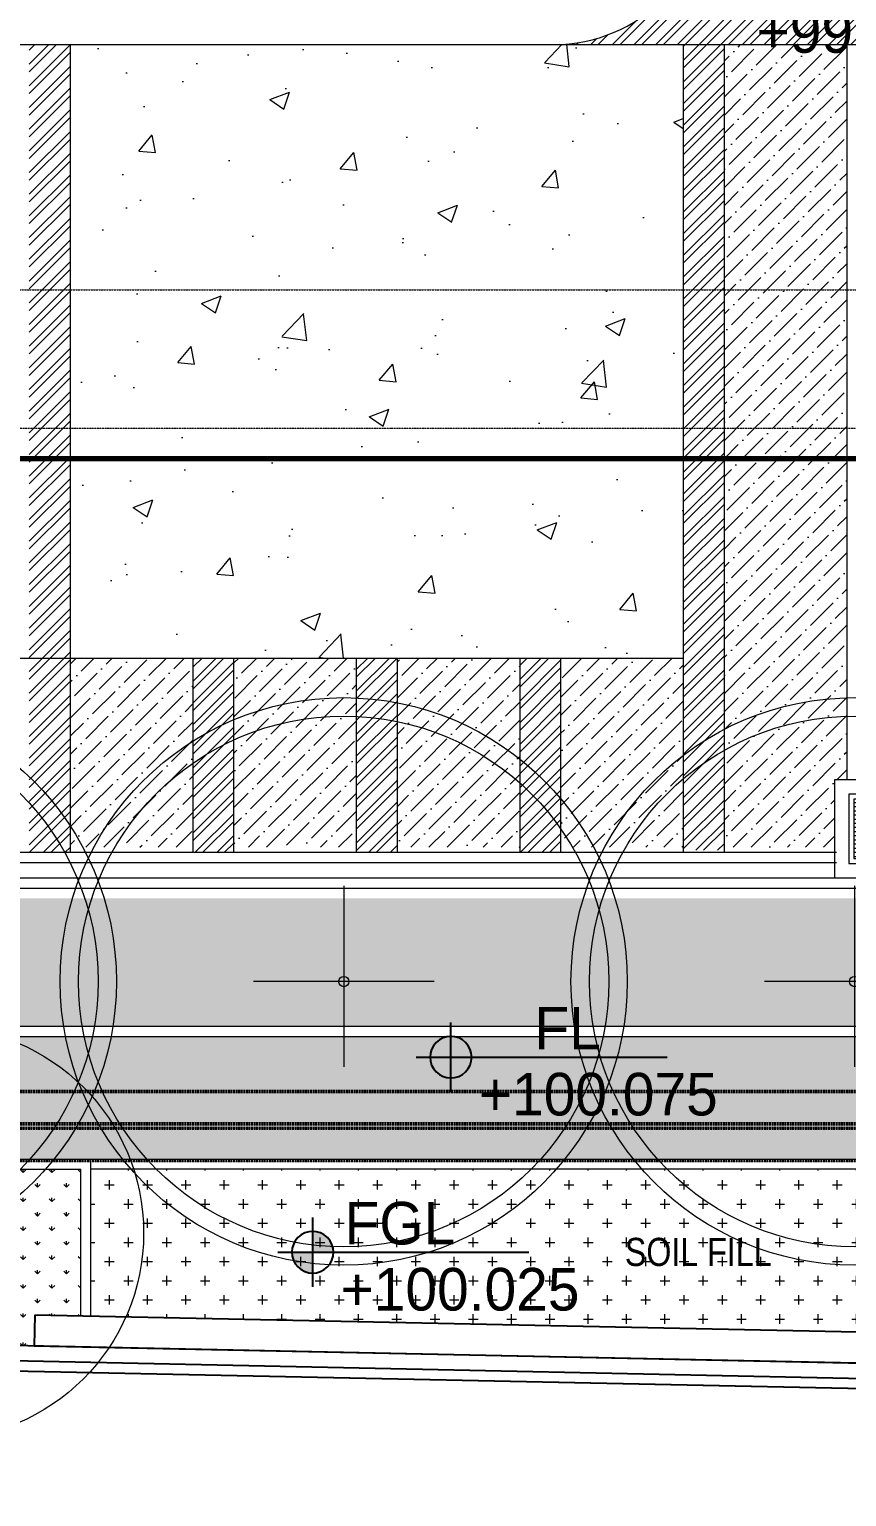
# Model space of a CAD drawing. Header units: millimetres. Extents: x 7964926 to 16080295, y -6277184 to -2986664.
# Drawn here: x 8115576 to 8123576, y -3153237 to -3138886 of the extents above; entities that cross this region are included whole.
import ezdxf

# ---------------------------------------------------------------- set-up
doc = ezdxf.new("R2010")
doc.units = ezdxf.units.MM
doc.header["$LTSCALE"] = 2000
doc.header["$MEASUREMENT"] = 0
for name, pattern in [('( Hidden )', [0.375, 0.25, -0.125]), ('1', [0, 0, 0]), ('HIDDEN', [0.375, 0.25, -0.125])]:
    doc.linetypes.add(name, pattern=pattern)
for name, color, linetype, lineweight in [('BASEMENT EDGE', 4, 'Continuous', 5), ('L - paving', 9, 'Continuous', 5), ('L- existing trees', 76, 'Continuous', 18), ('L-CHAMBERS', 50, 'Continuous', 5), ('L-compound wall', 7, 'Continuous', 20), ('L-ELE 1', 24, 'Continuous', 20), ('L-ELE 2', 30, 'Continuous', 15), ('L-ELE 4', 27, 'Continuous', 9), ('L-HATCH-1', 9, 'Continuous', 5), ('L-kerb', 24, 'Continuous', 13), ('L-Paver 400x400', 250, '1', 13), ('L-SHRUBS', 96, 'Continuous', 18), ('L-TEXT', 7, 'Continuous', 20), ('STR-Capital', 8, 'Continuous', 15), ('STR-Retaining Wall', 250, 'HIDDEN', 15)]:
    doc.layers.add(name, color=color, linetype=linetype, lineweight=lineweight)
for name, color, linetype in [('E-TRANCH', 8, 'Continuous'), ('L - proposed trees', 74, 'Continuous'), ('L-FL', 7, 'Continuous')]:
    doc.layers.add(name, color=color, linetype=linetype)
doc.styles.add('Arial narrow', font='ARIALN.TTF')
doc.styles.add('Century Gothic', font='GOTHIC.TTF')
doc.styles.get("Standard").update_dxf_attribs({"font": 'romans.shx', "width": 0.75})
pattern_1 = [(45, (0.7553273057565093, 137.142220439855), (66.29126073623884, 243.0679560328757), [312.5, -62.5, 0, -62.5])]
pattern_2 = [(45, (0, 0), (-106.0660171779821, 106.0660171779821), []), (45, (0, 75), (-106.0660171779821, 106.0660171779821), [])]

# ---------------------------------------------------------------- blocks, each defined once
blk = doc.blocks.new('ertrt')
at = {"layer": 'L- existing trees', "color": 76, "lineweight": 5, "ltscale": 100}
for q in [(0.06719780142966947, 0.2962237633664886), (0.1037855794874414, 0.168169773592127)]:
    blk.add_line((1.77635683940025e-15, 8.881784197001252e-16), q, dxfattribs=at)
blk.add_circle((1.77635683940025e-15, 8.881784197001252e-16), 0.3037500000000001, dxfattribs=at)
at = {"layer": 'L- existing trees', "color": 42, "lineweight": 5, "ltscale": 100}
blk.add_circle((1.77635683940025e-15, 8.881784197001252e-16), 0.02806585742770773, dxfattribs=at)
blk = doc.blocks.new('tree4 cg')
at = {"layer": 'L- existing trees'}
for p, q in [((-1329.067826276645, 1981.527579635615), (-1329.067826276645, 998.3188794304151)), ((-838.266431314405, 1461.837152149645), (-1819.869221238885, 1461.837152149645))]:
    blk.add_line(p, q, dxfattribs=at)
for centre, radius in [((-1329.442290809937, 1462.50471057964), 1542.0534387819), ((-1329.442290809937, 1462.50471057964), 1442.0534387819), ((-1329.067826276645, 1461.837152149645), 28.0860773833156)]:
    blk.add_circle(centre, radius, dxfattribs=at)
blk = doc.blocks.new('cb 1')
at = {"layer": 'L-Paver 400x400', "true_color": 0x636466}
h = blk.add_hatch(dxfattribs=at)
h.set_pattern_fill('GRATE', color=251, scale=1300)
h.set_pattern_definition([(0, (0, 0), (0, 40.625), []), (90, (0, 0), (-162.5, 9.950255243072245e-15), [])])
h.paths.add_polyline_path([(8080577.548487278, -3139539.649760513), (8079997.548487278, -3139539.649760513), (8079997.548487278, -3140119.649760513), (8080577.548487278, -3140119.649760513)])
at = {"layer": 'L-CHAMBERS', "color": 8}
blk.add_lwpolyline([(8079807.548487278, -3140309.649760513), (8080767.548487278, -3140309.649760513), (8080767.548487278, -3139349.649760513), (8079807.548487278, -3139349.649760513)], close=True, dxfattribs=at)
at = {"layer": 'L-CHAMBERS', "color": 37}
for points in [[(8079947.548487278, -3140169.649760513), (8080627.548487278, -3140169.649760513), (8080627.548487278, -3139489.649760513), (8079947.548487278, -3139489.649760513)], [(8079997.548487278, -3140119.649760513), (8080577.548487278, -3140119.649760513), (8080577.548487278, -3139539.649760513), (8079997.548487278, -3139539.649760513)]]:
    blk.add_lwpolyline(points, close=True, dxfattribs=at)
blk = doc.blocks.new('finish lvl')
h = blk.add_hatch(color=256)
edge = h.paths.add_edge_path()
edge.add_ellipse((0.03779312691722225, 0.003030802937928456), major_axis=(-0.030468540123942, 0.030468540123942), ratio=0.9999999999984531, start_angle=-45.0000000000443, end_angle=45.00000000010281)
edge.add_line((-0.005295895751714852, 0.003030802937701083), (0.03779312691722236, 0.003030802937701083))
edge.add_line((0.03779312691722225, 0.003030802937928456), (0.03779312691722225, 0.04611982560686556))
edge = h.paths.add_edge_path()
edge.add_ellipse((0.03779312691722225, 0.003030802937928456), major_axis=(-0.030468540123909, 0.030468540123909), ratio=0.9999999999995983, start_angle=134.9999999999885, end_angle=224.999999999953)
edge.add_line((0.0808821495866141, 0.003030802938383204), (0.03779312691767689, 0.003030802938383204))
edge.add_line((0.03779312691722225, 0.003030802937928456), (0.03779312691722225, -0.04005821973088135))
for p, q in [((0.03779312691676751, 0.07484584072017242), (0.03779312691722225, -0.06878423484386076)), ((-0.03402191086343009, 0.00303080293815583), (0.4857257542894331, 0.003030802937473709))]:
    blk.add_line(p, q)
blk.add_ellipse((0.037793126917677, 0.00303080293815583), major_axis=(-0.030468540123953, 0.030468540123953), ratio=0.9999999999978331, start_param=1.570796326794534, end_param=7.85398163397412)
at = {"layer": 'L-FL'}
for tag, p in [('%%P0.00', (0.1256311287966128, 0.03566715156830469)), ('FIN.LVL.', (0.1074625354408454, -0.1030079454646966))]:
    blk.add_attdef(tag, p, '', height=0.08000000000000004, dxfattribs=at)

msp = doc.modelspace()

# ---------------------------------------------------------------- hatches: boundary and pattern name
at = {"layer": 'L - paving'}
h = msp.add_hatch(dxfattribs=at)
h.set_pattern_fill('AR-CONC', color=252, scale=275)
h.set_pattern_definition([(49.99999999999999, (0, 0), (1972.465502152072, -172.5683712021365), [206.25, -2268.75]), (355, (0, 0), (-381.56616743575, 2068.528367675033), [165, -1815]), (100.45144446, (164.37212275, -14.380696), (1590.899328499558, 1895.959975163731), [175.285528, -1928.140808]), (46.18420000000002, (0, 550), (2934.913659346824, -455.1780221809605), [309.3749999999999, -3403.125]), (96.63563549, (244.57604875, 512.06840575), (2570.320350604128, 2678.826152130014), [262.9284405, -2892.21284]), (351.1841639899999, (0, 550), (2570.320348900626, 2678.826150742473), [247.5, -2722.50000275]), (21, (275, 412.5), (1641.49439332577, -1107.201949329682), [206.25, -2268.75]), (326.0000000000001, (275, 412.5), (669.1171627843497, 1994.162623878846), [165, -1815]), (71.45144474, (411.7911985, 320.2331715), (2310.61153600742, 886.9606702174731), [175.2855225, -1928.140808]), (37.50000000000001, (0, 0), (33.43960212254934, 915.4580980361065), [0, -1793, 0, -1842.5, 0, -1821.875]), (7.499999999999999, (0, 0), (723.4412279659086, 1084.632207676491), [0, -1050.5, 0, -1751.75, 0, -694.375]), (327.5, (-613.25, 0), (1468.011699474125, -62.02589726954433), [0, -687.5, 0, -2145, 0, -2846.25]), (317.5, (-888.25, 0), (1603.761965691562, 275.2887014138738), [0, -893.75, 0, -1424.5, 0, -2021.25])])
h.paths.add_polyline_path([(8121976.190326481, -3145034.96646662), (8121976.190326481, -3139034.96646662), (8115976.190326478, -3139034.96646662), (8115976.255722787, -3145034.96646662)])
h = msp.add_hatch(dxfattribs=at)
h.set_pattern_fill('ANSI36', color=37, scale=1000)
h.set_pattern_definition([(45, (0.7553273057565093, -12.85777956014499), (66.29126073623884, 243.0679560328757), [312.5, -62.5, 0, -62.5])])
h.paths.add_polyline_path([(8123457.545677915, -3146884.96646662), (8123457.545677916, -3146224.96646662), (8123576.190326477, -3146224.96646662), (8123576.190326478, -3139034.966466619), (8122376.190326478, -3139034.96646662), (8122376.190326476, -3146884.96646662)])
h = msp.add_hatch(dxfattribs=at)
h.set_pattern_fill('ANSI36', color=37, scale=1000)
h.set_pattern_definition(pattern_1)
h.paths.add_polyline_path([(8115976.190326478, -3146884.96646662), (8117176.19032648, -3146884.96646662), (8117176.190326478, -3145034.96646662), (8115976.190326478, -3145034.96646662)])
h = msp.add_hatch(dxfattribs=at)
h.set_pattern_fill('ANSI36', color=37, scale=1000)
h.set_pattern_definition(pattern_1)
h.paths.add_polyline_path([(8117576.190326478, -3146884.96646662), (8118776.190326482, -3146884.96646662), (8118776.190326478, -3145034.96646662), (8117576.190326475, -3145034.96646662)])
h = msp.add_hatch(dxfattribs=at)
h.set_pattern_fill('ANSI36', color=37, scale=1000)
h.set_pattern_definition(pattern_1)
h.paths.add_polyline_path([(8119176.190326478, -3146884.96646662), (8120376.190326482, -3146884.96646662), (8120376.190326478, -3145034.96646662), (8119176.190326478, -3145034.96646662)])
h = msp.add_hatch(dxfattribs=at)
h.set_pattern_fill('ANSI36', color=37, scale=1000)
h.set_pattern_definition(pattern_1)
h.paths.add_polyline_path([(8121052.59395203, -3146884.96646662), (8121096.184138823, -3146884.96646662), (8121976.190326482, -3146884.96646662), (8121976.190326478, -3145034.96646662), (8120776.190326476, -3145034.96646662), (8120776.190326476, -3146884.96646662)])
h = msp.add_hatch(dxfattribs=at)
h.set_pattern_fill('ANSI36', color=37, scale=1000)
h.set_pattern_definition([(45, (0, 4.5), (66.29126073623883, 243.0679560328757), [312.5, -62.5, 0, -62.5])])
edge = h.paths.add_edge_path()
edge.add_line((8151442.308953669, -3148730.466425343), (8110587.5, -3148730.466425343))
edge.add_line((8110587.5, -3148730.466425343), (8110587.500000001, -3149930.466425343))
edge.add_line((8110587.500000001, -3149930.466425343), (8149742.793959929, -3149930.466425342))
edge.add_arc((8149716.498781649, -3150646.406831219), 716.4231299791828, 37.37573519721991, 87.89657655256372, ccw=False)
edge.add_arc((8151447.767026804, -3149926.778630761), 1196.324656351864, 193.7688197318623, 450.2614053285534)
h = msp.add_hatch(dxfattribs=at)
h.set_pattern_fill('CROSS', color=45, scale=750)
h.set_pattern_definition([(0, (0, 0), (187.5, 187.5), [93.75, -281.25]), (90, (46.875, -46.875), (-187.5, 187.5), [93.75, -281.25])])
h.paths.add_polyline_path([(8116179.282607061, -3151471.869019576), (8124079.282607061, -3151637.071122737), (8124079.282607061, -3150034.966425344), (8116179.282607061, -3150034.966425344)])
h.dxf.unprotected_set("ltscale", 0)
at = {"layer": 'L-HATCH-1'}
h = msp.add_hatch(dxfattribs=at)
h.set_pattern_fill('STEEL', color=26, scale=1200)
h.set_pattern_definition(pattern_2)
edge = h.paths.add_edge_path()
edge.add_line((8130691.253833585, -3138634.96646662), (8121731.057529192, -3138634.96646662))
edge.add_arc((8120708.225244305, -3137530.450425869), 1505.370906880616, 268.06898574042884, 312.8010951833055, ccw=False)
edge.add_line((8120657.500000001, -3139034.966466619), (8131769, -3139034.966466618))
edge.add_arc((8131714.990803146, -3137528.565979742), 1507.368375748696, 227.2223426258831, 272.05335443264204, ccw=False)
h = msp.add_hatch(dxfattribs=at)
h.set_pattern_fill('STEEL', color=26, scale=1200)
h.set_pattern_definition(pattern_2)
h.paths.add_polyline_path([(8115976.323015383, -3139034.96646662), (8115576.323015383, -3139034.96646662), (8115576.323015383, -3146934.96646662), (8115976.323015383, -3146934.96646662)])
h = msp.add_hatch(dxfattribs=at)
h.set_pattern_fill('STEEL', color=26, scale=1200)
h.set_pattern_definition(pattern_2)
h.paths.add_polyline_path([(8122376.323015383, -3139034.96646662), (8121976.323015383, -3139034.966466619), (8121976.323015383, -3146914.182586871), (8122376.323015383, -3146914.182586871)])
h = msp.add_hatch(dxfattribs=at)
h.set_pattern_fill('STEEL', color=26, scale=1200)
h.set_pattern_definition(pattern_2)
h.paths.add_polyline_path([(8117576.323015382, -3145034.96646662), (8117176.323015382, -3145034.96646662), (8117176.323015381, -3146934.96646662), (8117576.323015381, -3146934.96646662)])
h = msp.add_hatch(dxfattribs=at)
h.set_pattern_fill('STEEL', color=26, scale=1200)
h.set_pattern_definition(pattern_2)
h.paths.add_polyline_path([(8119176.323015382, -3145034.96646662), (8118776.323015382, -3145034.96646662), (8118776.323015381, -3146934.96646662), (8119176.323015381, -3146934.96646662)])
h = msp.add_hatch(dxfattribs=at)
h.set_pattern_fill('STEEL', color=26, scale=1200)
h.set_pattern_definition(pattern_2)
h.paths.add_polyline_path([(8120776.323015383, -3145034.96646662), (8120376.323015383, -3145034.96646662), (8120376.323015383, -3146934.96646662), (8120776.323015383, -3146934.96646662)])
at = {"layer": 'L-SHRUBS'}
h = msp.add_hatch(dxfattribs=at)
h.set_pattern_fill('GRASS', color=256, scale=200)
h.set_pattern_definition([(90, (-74478.60087377392, 204235.0710853068), (-141.4213562, 141.4213562), [37.5, -245.3427126]), (45, (-74478.60087377392, 204235.0710853068), (-141.4213562373095, 141.4213562373095), [37.5, -162.5]), (135, (-74478.60087377392, 204235.0710853068), (-141.4213562373095, -141.4213562373095), [37.5, -162.5])])
h.paths.add_polyline_path([(8146777.276696373, -3148633.548950177), (8146777.276696373, -3147833.548950177), (8147577.27669637, -3147833.548950177), (8147577.27669637, -3148633.548950177)])
h.paths.add_polyline_path([(8124180.375164612, -3148358.548970817), (8124180.375164612, -3147558.548970817), (8124980.37516461, -3147558.548970817), (8124980.37516461, -3148358.548970817)])
edge = h.paths.add_edge_path()
edge.add_arc((8151994.975736673, -3151184.966466623), 3800.000000003782, 62.6078948156339, 89.99999999998596)
edge.add_line((8151994.975736674, -3147384.96646662), (8110676.190326478, -3147384.96646662))
edge.add_line((8110676.190326478, -3147384.96646662), (8110676.190326476, -3148634.966425343))
edge.add_line((8110676.190326476, -3148634.966425343), (8151439.850234779, -3148634.966425342))
edge.add_arc((8151439.850234783, -3149934.966425341), 1299.999999999534, -94.13726693954641, 90.0000000002052, ccw=False)
edge.add_arc((8119091.103002861, -3150316.085970914), 32267.9467817957, 356.1086865396051, 358.37420985212555, ccw=False)
edge.add_line((8151284.658585117, -3152505.918951986), (8159891.868383001, -3152685.90998502))
edge.add_line((8159891.868383001, -3152685.90998502), (8159891.868412975, -3152685.9085515))
edge.add_line((8159891.868412975, -3152685.9085515), (8169090.584067665, -3152878.270387234))
edge.add_line((8169090.584067665, -3152878.270387234), (8169090.871898463, -3148711.442494051))
edge.add_line((8169090.871898463, -3148711.442494051), (8163195.052155473, -3148711.442688296))
edge.add_arc((8159586.253626463, -3136534.966466616), 12700.0000000042, 242.60789481565018, 286.5084868015714, ccw=False)
h = msp.add_hatch(dxfattribs=at)
h.set_pattern_fill('GRASS', color=256, scale=200)
h.set_pattern_definition([(90, (-74478.60087377392, 201335.0713082487), (-141.4213562, 141.4213562), [37.5, -245.3427126]), (45, (-74478.60087377392, 201335.0713082487), (-141.4213562373095, 141.4213562373095), [37.5, -162.5]), (135, (-74478.60087377392, 201335.0713082487), (-141.4213562373095, -141.4213562373095), [37.5, -162.5])])
edge = h.paths.add_edge_path()
edge.add_arc((8114674.773183514, -3150658.299843679), 450, 0, 360)
h.paths.add_polyline_path([(8115623.994077435, -3151760.322602854), (8115630.26620378, -3151460.388175969), (8116079.282607062, -3151469.777853713), (8116079.282607062, -3150284.96646662), (8116079.282607062, -3150034.966536814), (8110676.190326477, -3150034.966313872), (8110676.190326478, -3150284.966243678), (8110676.190326478, -3151656.728526355)])

# ---------------------------------------------------------------- linework, layer by layer
at = {"layer": 'BASEMENT EDGE', "color": 2, "linetype": '( Hidden )', "ltscale": 0.01, "const_width": 50}
msp.add_lwpolyline([(7981805.827278946, -3086059.967953469), (7976491.006109476, -3129797.46565373), (7978510.206521805, -3129797.46565373), (7978510.206521805, -3137797.465291389), (7982586.190326475, -3137797.465291393), (7982586.190326475, -3145584.965291392), (8038276.190326475, -3145584.965291392), (8038276.190326475, -3143084.965291393), (8166136.190326478, -3143084.965291393), (8166136.191441908, -3086059.965282003)], close=True, dxfattribs=at)
at = {"layer": 'E-TRANCH', "linetype": 'HIDDEN', "ltscale": 0.005}
for points in [[(8054456.308664521, -3150295.704028474), (8108928.356868251, -3150724.243818369, 0.1342539709731002), (8110101.874288439, -3150416.222482182), (8111699.50955183, -3149493.827333104, -0.1316524976123824), (8112549.50955047, -3149266.070519838), (8165776.881539777, -3149266.070519838, 0.1989123673797139), (8167191.095112538, -3148680.284077908), (8172778.487110624, -3143092.892079822, 0.1934301137967598), (8173363.827669068, -3141720.908060034), (8173934.040535343, -3114721.534767324)], [(8054456.308664521, -3150310.704809632), (8108928.203493815, -3150739.243031196, 0.1342539709731081), (8110109.374286925, -3150429.212860617), (8111707.009550313, -3149506.81771154, -0.1316524976123668), (8112549.50955047, -3149281.070516811), (8165776.881539777, -3149281.070516811, 0.1989123673797054), (8167201.701712115, -3148690.890677485), (8172789.093710201, -3143103.498679399, 0.1934301137967237), (8173378.824321915, -3141721.224781615), (8173949.037188189, -3114721.851488913)], [(8054456.308664521, -3150610.720493478), (8108925.136004473, -3151039.227348434, 0.1342539709731745), (8110259.374286994, -3150689.020481865), (8111857.009550342, -3149766.625332811, -0.13165249761225), (8112549.509550476, -3149581.070516943), (8165776.881539777, -3149581.070516943, 0.1989123673797447), (8167413.833746565, -3148903.022711934), (8173001.225744651, -3143315.630713848, 0.1934301137967891), (8173678.757439526, -3141727.559214529), (8174248.970305796, -3114728.185921969)], [(8054456.308664521, -3150625.721277516), (8108924.982630008, -3151054.226564141, 0.134253970973207), (8110266.874286921, -3150702.010862794), (8111864.509550267, -3149779.615713741, -0.1316524976123132), (8112549.509550477, -3149596.070516795), (8165776.881539777, -3149596.070516795, 0.1989123673797757), (8167424.440348178, -3148913.629313547), (8173011.832346264, -3143326.237315462, 0.1934301137968721), (8173693.754095253, -3141727.875936171), (8174263.966961522, -3114728.502643618)], [(8054456.308664521, -3150655.722845714), (8108924.675881076, -3151084.224995678, 0.1342539709731537), (8110281.874286834, -3150727.991624756), (8111879.509550177, -3149805.596475706, -0.1316524976123722), (8112549.509550479, -3149626.070516622), (8165776.881539777, -3149626.070516622, 0.1989123673797775), (8167445.653551491, -3148934.84251686), (8173033.045549577, -3143347.450518774, 0.1934301137968158), (8173723.747406826, -3141728.509379459), (8174293.960273095, -3114729.13608692)], [(8054456.308664521, -3150670.723630064), (8108924.522506607, -3151099.224211697, 0.1342539709731088), (8110289.374286916, -3150740.982005955), (8111887.009550257, -3149818.586856906, -0.1316524976124239), (8112549.50955048, -3149641.070516786), (8165776.881539777, -3149641.070516786, 0.1989123673797341), (8167456.260153324, -3148945.449118694), (8173043.65215141, -3143358.057120608, 0.1934301137968473), (8173738.744062864, -3141728.826101108), (8174308.956929133, -3114729.452808576)], [(8054456.308664521, -3150970.739316728), (8108921.455017236, -3151399.208531752, 0.1342539709730694), (8110439.374288396, -3151000.789629642), (8112037.009551694, -3150078.394480618, -0.1316524976123032), (8112549.509550497, -3149941.070519735), (8165776.881539777, -3149941.070519735, 0.1989123673796845), (8167668.392189765, -3149157.581155135), (8173255.784187852, -3143570.18915705, 0.1934301137968262), (8174038.677183291, -3141735.160534082), (8174608.890049556, -3114735.787241692)], [(8054456.308664521, -3150985.740100914), (8108921.301642769, -3151414.207747607, 0.1342539709730478), (8110446.874288396, -3151013.780010698), (8112044.509551692, -3150091.384861676, -0.1316524976123685), (8112549.509550499, -3149956.070519735), (8165776.881539777, -3149956.070519735, 0.1989123673796964), (8167678.998791483, -3149168.187756853), (8173266.39078957, -3143580.795758768, 0.1934301137968125), (8174053.673839165, -3141735.477255727), (8174623.88670543, -3114736.103963344)]]:
    msp.add_lwpolyline(points, format="xyb", dxfattribs=at)
at = {"layer": 'L - paving', "color": 37}
msp.add_lwpolyline([(8120376.190326478, -3145134.966466621), (8120376.190326478, -3146934.96646662)], dxfattribs=at)
at = {"layer": 'L-compound wall', "color": 7, "lineweight": 25}
for p, q in [((8108738.321183613, -3151616.204468373), (8174042.439517401, -3152981.821897974)), ((8108735.986214809, -3151766.188434028), (8174189.239521036, -3153134.924523263))]:
    msp.add_line(p, q, dxfattribs=at)
at = {"layer": 'L-compound wall', "lineweight": 25}
for points in [[(8175893.586245873, -3077164.374301981), (7980862.945159239, -3077508.090668121), (7978305.124828079, -3097896.607832287), (7976331.01029449, -3114636.526972916), (7971810.414036102, -3151672.070342278), (7992932.742771153, -3151954.453417468), (8024764.788228069, -3151685.265464583), (8063758.699941444, -3151406.280851228), (8108734.296880024, -3151866.177734863), (8174286.973501227, -3153236.992930519), (8175095.256693388, -3114965.032729664), (8270296.784206889, -3115122.376169953), (8270280.009804663, -3116338.856435483), (8274728.881882717, -3116451.333088821), (8275279.372631292, -3076529.724445269), (8270829.795642485, -3076468.367926075)], [(8115630.26620378, -3151460.388175969), (8115623.994077435, -3151760.322602854), (8124622.026883997, -3151948.486393229), (8124628.299010344, -3151648.551966344)]]:
    msp.add_lwpolyline(points, close=True, dxfattribs=at)
msp.add_lwpolyline([(8270829.928331669, -3076468.36793568), (8270829.928331386, -3076468.367935676), (8175893.718934774, -3077164.374311582), (7980863.07784814, -3077508.090677722), (7978305.25751698, -3097896.607841888), (7976331.142983392, -3114636.526982518), (7971810.546725001, -3151672.070351879), (7992932.875460055, -3151954.45342707), (8024764.920916971, -3151685.265474184), (8063758.832630344, -3151406.280860829), (8108734.429568924, -3151866.177744464), (8174287.106190126, -3153236.992940121), (8175095.389382288, -3114965.032739266), (8270296.916895788, -3115122.376179554), (8270280.142493565, -3116338.856445082)], dxfattribs=at)
at = {"layer": 'L-ELE 1'}
msp.add_line((8101211.190375844, -3139034.96646662), (8120711.253626473, -3139034.96646662), dxfattribs=at)
msp.add_arc((8120711.253626473, -3137534.96646662), 1500, 270, 0, dxfattribs=at)
at = {"layer": 'L-ELE 2'}
for p, q in [((8110676.190326476, -3148634.966425343), (8151439.850234779, -3148634.966425342)), ((8116079.282607061, -3149956.070519735), (8116079.282607061, -3149934.966425344)), ((8116179.282607062, -3151471.869019576), (8116179.282607062, -3149934.966425344)), ((8110676.190326478, -3150034.966425343), (8116079.282607063, -3150034.966425344)), ((8116079.282607062, -3151469.777853713), (8116079.282607061, -3150034.966425344))]:
    msp.add_line(p, q, dxfattribs=at)
msp.add_lwpolyline([(8124079.282607062, -3151637.071122738), (8124079.282607062, -3150034.966425344), (8116179.282607062, -3150034.966425344)], dxfattribs=at)
at = {"layer": 'L-ELE 4'}
for p, q in [((8115976.190326478, -3139034.96646662), (8115976.190326478, -3145184.96646662)), ((8120711.253626473, -3139034.96646662), (8132091.189144578, -3139034.96646662)), ((8121976.190326478, -3139034.96646662), (8121976.190326478, -3146934.96646662)), ((8122376.190326478, -3139034.96646662), (8122376.190326477, -3146934.96646662)), ((8099976.190326478, -3145034.96646662), (8121976.190326478, -3145034.96646662)), ((8110576.19032648, -3148734.966425343), (8151439.850234779, -3148734.966425342)), ((8110576.190326478, -3149934.966425345), (8149742.793959929, -3149934.966425342))]:
    msp.add_line(p, q, dxfattribs=at)
at = {"layer": 'L-ELE 4', "color": 2, "linetype": '( Hidden )', "ltscale": 0.01, "const_width": 50}
msp.add_lwpolyline([(7981805.827280783, -3086059.967953469), (7976491.006111314, -3129797.46565373), (7978510.206523643, -3129797.46565373), (7978510.206523643, -3137797.465291389), (7982586.190328312, -3137797.465291393), (7982586.190328312, -3145584.965291392), (8038276.190328312, -3145584.965291392), (8038276.190328312, -3143084.965291393), (8166136.190328316, -3143084.965291393), (8166136.191443746, -3086059.965282003)], close=True, dxfattribs=at)
at = {"layer": 'L-ELE 4'}
for points in [[(8123576.190326478, -3139034.96646662), (8123576.190326478, -3146224.96646662)], [(8117176.190326476, -3145034.96646662), (8117176.190326476, -3146934.96646662)], [(8117576.190326476, -3145034.96646662), (8117576.190326476, -3146934.96646662)], [(8118776.190326476, -3145034.96646662), (8118776.190326476, -3146934.96646662)], [(8119176.190326476, -3145034.96646662), (8119176.190326476, -3146934.96646662)], [(8120376.190326476, -3145034.96646662), (8120376.190326476, -3146934.96646662)], [(8120776.190326476, -3145034.96646662), (8120776.190326476, -3146934.96646662)], [(8115976.190326478, -3145184.96646662), (8115976.190326478, -3146934.96646662)]]:
    msp.add_lwpolyline(points, dxfattribs=at)
at = {"layer": 'L-kerb', "color": 8}
msp.add_line((8113976.190326478, -3146934.96646662), (8123477.289972654, -3146934.96646662), dxfattribs=at)
at = {"layer": 'L-kerb'}
for p, q in [((8113976.323015383, -3147034.96646662), (8123477.291370532, -3147034.96646662)), ((8107676.253577098, -3147184.96646662), (8151994.975736674, -3147184.96646662)), ((8107676.253577098, -3147284.966466619), (8151994.975736674, -3147284.966466623))]:
    msp.add_line(p, q, dxfattribs=at)
at = {"layer": 'STR-Capital', "linetype": 'HIDDEN', "ltscale": 0.005}
msp.add_line((8101961.057686947, -3141434.965240726), (8130111.057686953, -3141434.965240726), dxfattribs=at)
at = {"layer": 'STR-Retaining Wall', "linetype": 'HIDDEN', "ltscale": 0.005}
for p, q in [((8107476.057686962, -3142784.965240726), (8119113.395889297, -3142784.965240726)), ((8107476.057686962, -3142784.965240726), (8119113.395889297, -3142784.965240726)), ((8119113.395889297, -3142784.965240723), (8122813.517741758, -3142784.965240723)), ((8119113.395889297, -3142784.965240723), (8122813.517741758, -3142784.965240723)), ((8122813.517741758, -3142784.965240726), (8165836.057686951, -3142784.965240726)), ((8122813.517741758, -3142784.965240726), (8165836.057686951, -3142784.965240726)), ((8119113.395889297, -3143084.965240723), (8122813.517741758, -3143084.965240723)), ((8119113.395889297, -3143084.965240723), (8122813.517741758, -3143084.965240723))]:
    msp.add_line(p, q, dxfattribs=at)
at = {"layer": 'STR-Retaining Wall', "linetype": 'Continuous'}
for points in [[(8122797.737014161, -3086059.965240727), (8166136.057686951, -3086059.965240727), (8166136.057686951, -3143084.965240725), (8122813.517741758, -3143084.965240757)], [(8122797.737014161, -3086059.965240727), (8166136.057686951, -3086059.965240727), (8166136.057686951, -3143084.965240725), (8122813.517741758, -3143084.965240757)], [(8119113.395889297, -3143084.96524082), (8107476.057686962, -3143084.96524082)], [(8119113.395889297, -3143084.96524082), (8107476.057686962, -3143084.96524082)]]:
    msp.add_lwpolyline(points, dxfattribs=at)

# ---------------------------------------------------------------- block references
at = {"layer": 'L - proposed trees', "color": 1, "xscale": 1.8, "yscale": 1.8, "zscale": 1.8}
for p in [(8116046.37209652, -3150830.30688347), (8121046.37209652, -3150830.30688347), (8126046.37209652, -3150830.30688347)]:
    msp.add_blockref('tree4 cg', p, dxfattribs=at)
at = {"layer": 'L- existing trees', "color": 76, "xscale": 6650.731877566092, "yscale": 6650.731877566092, "zscale": 6650.731877566092}
msp.add_blockref('ertrt', (8114674.773183513, -3150658.299843679), dxfattribs=at)
at = {"layer": 'L-CHAMBERS', "color": 8}
msp.add_blockref('cb 1', (43649.99719063751, -6875.316706106532), dxfattribs=at)
at = {"layer": 'L-FL', "ltscale": 0.5}
ref = msp.add_blockref('finish lvl', (8126325.261146755, -3138636.4943279), dxfattribs=dict(at, xscale=-4725.606725105103, yscale=4725.606725105103, zscale=4725.606725105103, rotation=359.9997894630317))
ref.add_attrib('FIN.LVL.', '+99.775 SSL', (8122693.904239141, -3139114.545576442, 1.815885305421428e-06), dxfattribs={"ltscale": 0.5, "height": 416.5668000038458, "rotation": 359.9997894914354, "style": 'Century Gothic'})
ref.add_attrib('%%P0.00', '+100.00 FL', (8123027.870158969, -3138468.692686145), dxfattribs={"ltscale": 0.5, "height": 416.5668000038458, "rotation": 359.9997894914354, "style": 'Century Gothic'})
ref = msp.add_blockref('finish lvl', (8119523.921070147, -3148924.264505372), dxfattribs=dict(at, xscale=-4725.606725105104, yscale=4725.606725105103, zscale=4725.606725105103, rotation=179.9995789259712))
ref.add_attrib('FIN.LVL.', 'FL', (8120519.946530117, -3148862.774033713, 1.815885305421428e-06), dxfattribs={"ltscale": 0.5, "height": 416.5668000038457, "rotation": 359.9995789828708, "style": 'Century Gothic'})
ref.add_attrib('%%P0.00', '+100.075', (8119975.287754944, -3149508.624148198), dxfattribs={"ltscale": 0.5, "height": 416.5668000038457, "rotation": 359.9995789828708, "style": 'Century Gothic'})
ref = msp.add_blockref('finish lvl', (8118170.958160426, -3150832.174405377), dxfattribs=dict(at, xscale=-4725.606725105104, yscale=4725.606725105103, zscale=4725.606725105103, rotation=179.9995789259712))
ref.add_attrib('FIN.LVL.', 'FGL', (8118661.21318886, -3150770.680217248, 1.815885305421428e-06), dxfattribs={"ltscale": 0.5, "height": 416.5668000038457, "rotation": 359.9995789828708, "style": 'Century Gothic'})
ref.add_attrib('%%P0.00', '+100.025', (8118622.324845222, -3151416.534048203), dxfattribs={"ltscale": 0.5, "height": 416.5668000038457, "rotation": 359.9995789828708, "style": 'Century Gothic'})

# ---------------------------------------------------------------- texts
at = {"layer": 'L-TEXT', "color": 0, "insert": (8121405.325208482, -3150705.843897233), "char_height": 275, "width": 17115.75000000047, "attachment_point": 1, "style": 'Arial narrow'}
msp.add_mtext('SOIL FILL', dxfattribs=at)

doc.saveas('drawing.dxf')
